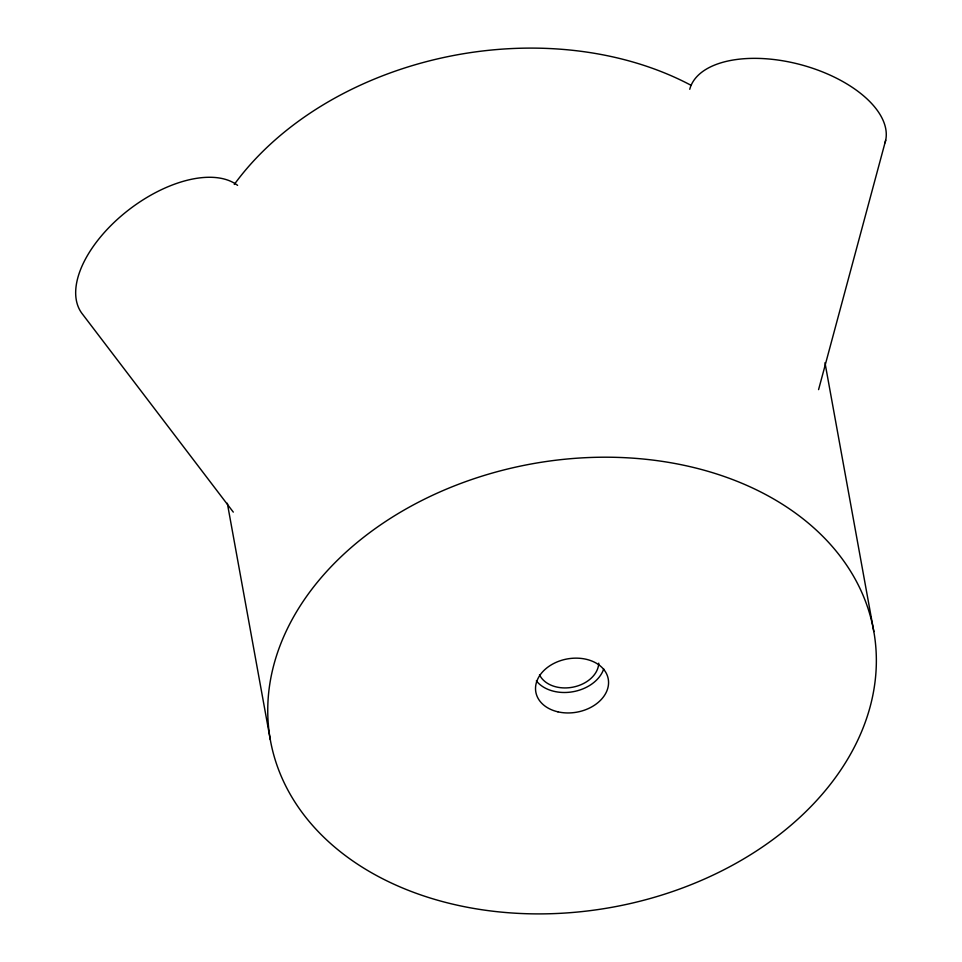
<?xml version="1.0" encoding="UTF-8"?>
<svg xmlns="http://www.w3.org/2000/svg" width="962" height="962" viewBox="0 0 962 962"><rect width="100%" height="100%" fill="white"/><g stroke="black" fill="none" stroke-linecap="round" stroke-linejoin="round"><path stroke-width="1.44" d="M818.578 389.622L885.701 140.199M233.297 512.109L82.66 314.346A101.25 54.377 -37.3 0 1 123.364 214.165A101.25 54.377 -37.3 0 1 237.59 185.353M824.975 362.734L873.821 631.541A306.565 225.3 -10.3 0 1 455.11 904.701A306.565 225.3 -10.3 0 1 387.217 520.418A306.565 225.3 -10.3 0 1 873.821 631.541M227.333 503.258L270.274 739.574M598.749 663.155A30.652 22.535 -10.3 0 1 572.931 687.157A30.652 22.535 -10.3 0 1 539.514 674.771M603.715 668.939A36.784 27.032 -10.3 0 1 572.943 691.738A36.784 27.032 -10.3 0 1 536.351 680.868M234.271 184.451A306.565 225.3 -10.3 0 1 690.848 85.197M689.754 89.298A101.25 52.405 15.1 0 1 802.08 65.043A101.25 52.405 15.1 0 1 885.016 142.833M557.924 711.832A36.784 27.032 -10.3 0 0 608.273 679.136A36.784 27.032 -10.3 0 0 549.951 665.68A36.784 27.032 -10.3 0 0 557.924 711.832"/></g></svg>
